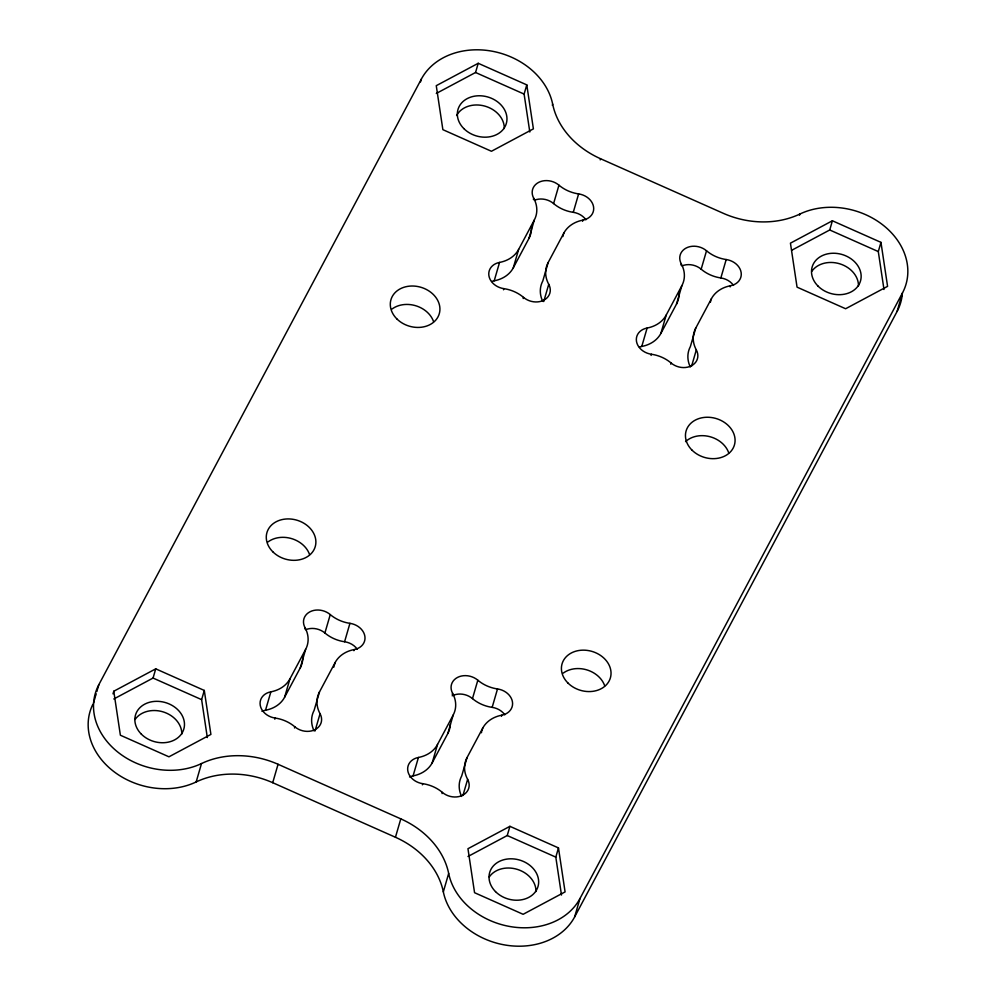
<?xml version="1.0" encoding="UTF-8"?>
<svg xmlns="http://www.w3.org/2000/svg" width="996" height="996" viewBox="0 0 996 996"><rect width="100%" height="100%" fill="white"/><g stroke="black" fill="none" stroke-linecap="round" stroke-linejoin="round"><path stroke-width="1.49" d="M93.537 703.027L94.209 700.723M94.533 699.578L95.205 697.275M95.541 696.117L96.214 693.814M96.873 691.523L97.21 690.365M97.546 689.22L98.878 684.613L421.37 79.058A69.782 56.311 16.2 0 1 492.659 51.306A69.782 56.311 16.2 0 1 552.668 104.144A81.149 65.487 16.2 0 0 600.551 158.738L723.283 213.306A81.149 65.487 16.2 0 0 799.838 214.053A69.782 56.311 16.2 0 1 882.381 224.586A69.782 56.311 16.2 0 1 902.463 292.973L897.122 311.387L574.63 916.943A69.782 56.311 16.2 0 1 503.341 944.694A69.782 56.311 16.2 0 1 443.332 891.856A81.149 65.487 16.2 0 0 395.449 837.263L272.717 782.694A81.149 65.487 16.2 0 0 196.162 781.947A69.782 56.311 16.2 0 1 114.303 771.925A69.782 56.311 16.2 0 1 92.877 704.297M113.009 693.863L113.781 691.236L155.737 668.839L204.292 690.44L210.903 734.426L168.946 756.811L120.379 735.222L113.781 691.236M113.805 698.993L153.06 678.052L155.737 668.839M207.317 737.563L201.628 699.64L204.292 690.44M196.162 781.947L201.503 763.546A81.149 65.487 16.2 0 1 278.058 764.281L400.803 818.861A81.149 65.487 16.2 0 1 448.673 873.442A69.782 56.311 16.2 0 0 508.682 926.292A69.782 56.311 16.2 0 0 579.971 898.529L902.463 292.973M420.549 81.896L421.37 79.058M261.973 711.343A16.235 13.097 16.2 0 1 265.521 710.248L270.862 691.834A32.457 26.195 16.2 0 0 289.948 678.849L305.623 649.417A32.457 26.195 16.2 0 0 305.025 627.679A16.235 13.097 16.2 0 1 309.955 611.793A16.235 13.097 16.2 0 1 330.261 614.582A32.457 26.195 16.2 0 0 349.932 623.334A16.235 13.097 16.2 0 1 364.86 636.207A16.235 13.097 16.2 0 1 354.227 649.554A32.457 26.195 16.2 0 0 335.142 662.539L319.467 691.971L314.114 710.385A32.457 26.195 16.2 0 0 314.039 730.815M274.821 719.212L275.145 718.054A16.235 13.097 16.2 0 1 260.217 705.18A16.235 13.097 16.2 0 1 270.862 691.834M265.521 710.248A32.457 26.195 16.2 0 0 284.595 697.262L289.948 678.849M304.701 628.837L305.025 627.679M284.595 697.262L300.282 667.83L305.623 649.417M436.298 93.437L475.553 72.496L478.217 63.296L526.784 84.884L533.395 128.87L491.439 151.268L442.871 129.667L436.26 85.681L478.217 63.296M272.717 782.694L278.058 764.281M294.492 727.964L294.828 726.806A16.235 13.097 16.2 0 0 315.134 729.595A16.235 13.097 16.2 0 0 320.052 713.709A32.457 26.195 16.2 0 1 319.467 691.971M357.24 649.18A16.235 13.097 16.2 0 0 344.591 641.748A32.457 26.195 16.2 0 1 324.908 632.995L330.261 614.582M315.035 730.964L320.052 713.709M333.797 667.146L334.133 665.988M334.469 664.842L335.142 662.539M344.591 641.748L349.932 623.334M353.891 650.699L354.227 649.554M529.81 132.007L524.108 94.085L526.784 84.884M491.812 281.47A16.235 13.097 16.2 0 1 494.203 280.822L499.556 262.421A32.457 26.195 16.2 0 0 518.63 249.436L534.317 219.992A32.457 26.195 16.2 0 0 533.719 198.266A16.235 13.097 16.2 0 1 538.649 182.38A16.235 13.097 16.2 0 1 558.943 185.169A32.457 26.195 16.2 0 0 578.626 193.909A16.235 13.097 16.2 0 1 593.554 206.794A16.235 13.097 16.2 0 1 582.909 220.128A32.457 26.195 16.2 0 0 563.823 233.114L548.149 262.558L542.808 280.972A32.457 26.195 16.2 0 0 542.733 301.39M552.344 105.302L552.668 104.144M503.503 289.786L503.839 288.641A16.235 13.097 16.2 0 1 488.912 275.768A16.235 13.097 16.2 0 1 499.556 262.421M494.203 280.822A32.457 26.195 16.2 0 0 513.289 267.837L518.63 249.436M533.383 199.412L533.719 198.266M513.289 267.837L528.963 238.405L534.317 219.992M523.186 298.539L523.523 297.393A16.235 13.097 16.2 0 0 543.816 300.182A16.235 13.097 16.2 0 0 548.746 284.296A32.457 26.195 16.2 0 1 548.149 262.558M585.922 219.767A16.235 13.097 16.2 0 0 573.273 212.322A32.457 26.195 16.2 0 1 553.602 203.57L558.943 185.169M543.729 301.551L548.746 284.296M562.827 236.575L563.163 235.417M563.499 234.272L563.823 233.114M573.273 212.322L578.626 193.909M409.543 776.967A16.235 13.097 16.2 0 1 413.091 775.872L418.432 757.458A32.457 26.195 16.2 0 0 437.518 744.473L453.192 715.028A32.457 26.195 16.2 0 0 452.607 693.303A16.235 13.097 16.2 0 1 457.525 677.417A16.235 13.097 16.2 0 1 477.831 680.206A32.457 26.195 16.2 0 0 497.514 688.946A16.235 13.097 16.2 0 1 512.442 701.831A16.235 13.097 16.2 0 1 501.797 715.178A32.457 26.195 16.2 0 0 482.711 728.163L467.037 757.595L461.683 776.009A32.457 26.195 16.2 0 0 461.609 796.427M395.449 837.263L400.803 818.861M582.573 221.286L582.909 220.128M600.215 159.883L600.551 158.738M422.391 784.823L422.727 783.678A16.235 13.097 16.2 0 1 407.8 770.804A16.235 13.097 16.2 0 1 418.432 757.458M413.091 775.872A32.457 26.195 16.2 0 0 432.177 762.886L437.518 744.473M452.271 694.449L452.607 693.303M432.177 762.886L447.851 733.442L453.192 715.028M442.062 793.575L442.398 792.43A16.235 13.097 16.2 0 0 462.704 795.219A16.235 13.097 16.2 0 0 467.634 779.333A32.457 26.195 16.2 0 1 467.037 757.595M452.184 695.818A16.235 13.097 16.2 0 1 472.478 698.607L477.831 680.206M462.953 795.443L467.634 779.333M481.379 732.757L481.715 731.612M482.039 730.454L482.711 728.163M504.81 714.804A16.235 13.097 16.2 0 0 492.161 707.359L497.514 688.946M443.332 891.856L448.673 873.442M501.461 716.323L501.797 715.178M639.395 347.081A16.235 13.097 16.2 0 1 641.773 346.446L647.126 328.033A32.457 26.195 16.2 0 0 666.212 315.047L681.887 285.615A32.457 26.195 16.2 0 0 681.289 263.878A16.235 13.097 16.2 0 1 686.219 247.992A16.235 13.097 16.2 0 1 706.525 250.78A32.457 26.195 16.2 0 0 726.196 259.533A16.235 13.097 16.2 0 1 741.124 272.406A16.235 13.097 16.2 0 1 730.479 285.752A32.457 26.195 16.2 0 0 711.405 298.738L695.718 328.17L690.377 346.583A32.457 26.195 16.2 0 0 690.303 367.014M467.983 856.485L507.238 835.532L509.915 826.331L558.47 847.92L565.081 891.906L523.124 914.303L474.557 892.702L467.958 848.717L509.915 826.331M651.085 355.41L651.409 354.252A16.235 13.097 16.2 0 1 636.481 341.379A16.235 13.097 16.2 0 1 647.126 328.033M641.773 346.446A32.457 26.195 16.2 0 0 660.858 333.461L666.212 315.047M680.965 265.036L681.289 263.878M660.858 333.461L676.533 304.029L681.887 285.615M670.756 364.163L671.092 363.005A16.235 13.097 16.2 0 0 691.398 365.793A16.235 13.097 16.2 0 0 696.316 349.907A32.457 26.195 16.2 0 1 695.718 328.17M733.504 285.379A16.235 13.097 16.2 0 0 720.855 277.946A32.457 26.195 16.2 0 1 701.172 269.194L706.525 250.78M691.635 366.018L696.316 349.907M710.397 302.186L710.733 301.041M711.069 299.883L711.405 298.738M720.855 277.946L726.196 259.533M561.495 895.043L555.805 857.133L558.47 847.92M730.155 286.898L730.479 285.752M574.63 916.943L579.971 898.529M799.502 215.198L799.838 214.053M791.832 250.208L829.73 229.976L832.395 220.776L880.962 242.364L887.573 286.35L845.616 308.748L797.049 287.147L790.438 243.161L832.395 220.776M883.987 289.487L878.298 251.577L880.962 242.364M475.553 72.496L524.108 94.085M829.73 229.976L878.298 251.577M153.06 678.052L201.628 699.64M507.238 835.532L555.805 857.133M902.252 294.579A69.782 56.311 16.2 0 1 897.122 311.387M201.503 763.546A69.782 56.311 16.2 0 1 118.972 753.001A69.782 56.311 16.2 0 1 98.878 684.613M489.248 876.978A25.161 20.294 16.2 0 1 517.41 869.408A25.161 20.294 16.2 0 1 535.973 891.532M811.74 271.422A25.161 20.294 16.2 0 1 839.902 263.853A25.161 20.294 16.2 0 1 858.465 285.976M135.07 719.486A25.161 20.294 16.2 0 1 163.232 711.916A25.161 20.294 16.2 0 1 181.795 734.052M456.604 115.511A25.161 20.294 16.2 0 1 484.641 106.049A25.161 20.294 16.2 0 1 504.287 128.496M563.151 673.172A25.161 20.294 16.2 0 1 604.697 685.796M685.572 441.626A25.161 20.294 16.2 0 1 709.75 436.646A25.161 20.294 16.2 0 1 728.736 452.894M392.038 309.034A25.161 20.294 16.2 0 1 433.584 321.658M267.999 541.936A25.161 20.294 16.2 0 1 309.557 554.56M422.727 783.678A32.457 26.195 16.2 0 1 442.398 792.43M450.329 724.204A32.457 26.195 16.2 0 1 447.851 733.442M492.161 707.359A32.457 26.195 16.2 0 1 472.478 698.607M275.145 718.054A32.457 26.195 16.2 0 1 294.828 726.806M302.772 657.173A32.457 26.195 16.2 0 1 300.282 667.83M305.672 629.709A16.235 13.097 16.2 0 1 324.908 632.995M651.409 354.252A32.457 26.195 16.2 0 1 671.092 363.005M678.948 291.953A32.457 26.195 16.2 0 1 676.533 304.029M681.936 265.907A16.235 13.097 16.2 0 1 701.172 269.194M503.839 288.641A32.457 26.195 16.2 0 1 523.523 297.393M534.354 200.283A16.235 13.097 16.2 0 1 553.602 203.57M531.366 226.329A32.457 26.195 16.2 0 1 528.963 238.405M567.894 682.97A25.161 20.294 16.2 0 0 609.876 679.372A25.161 20.294 16.2 0 0 580.917 650.251A25.161 20.294 16.2 0 0 567.894 682.97M691.934 450.068A25.161 20.294 16.2 0 0 733.915 446.469A25.161 20.294 16.2 0 0 704.956 417.349A25.161 20.294 16.2 0 0 691.934 450.068M396.781 318.832A25.161 20.294 16.2 0 0 438.763 315.234A25.161 20.294 16.2 0 0 409.804 286.113A25.161 20.294 16.2 0 0 396.781 318.832M272.755 551.734A25.161 20.294 16.2 0 0 314.724 548.136A25.161 20.294 16.2 0 0 285.777 519.016A25.161 20.294 16.2 0 0 272.755 551.734M818.002 286.076A25.161 20.294 16.2 0 0 859.984 282.478A25.161 20.294 16.2 0 0 831.025 253.345A25.161 20.294 16.2 0 0 818.002 286.076M495.51 891.619A25.161 20.294 16.2 0 0 537.491 888.021A25.161 20.294 16.2 0 0 508.533 858.901A25.161 20.294 16.2 0 0 495.51 891.619M141.332 734.139A25.161 20.294 16.2 0 0 183.314 730.541A25.161 20.294 16.2 0 0 154.355 701.421A25.161 20.294 16.2 0 0 141.332 734.139M463.825 128.584A25.161 20.294 16.2 0 0 505.806 124.986A25.161 20.294 16.2 0 0 476.847 95.865A25.161 20.294 16.2 0 0 463.825 128.584"/></g></svg>
